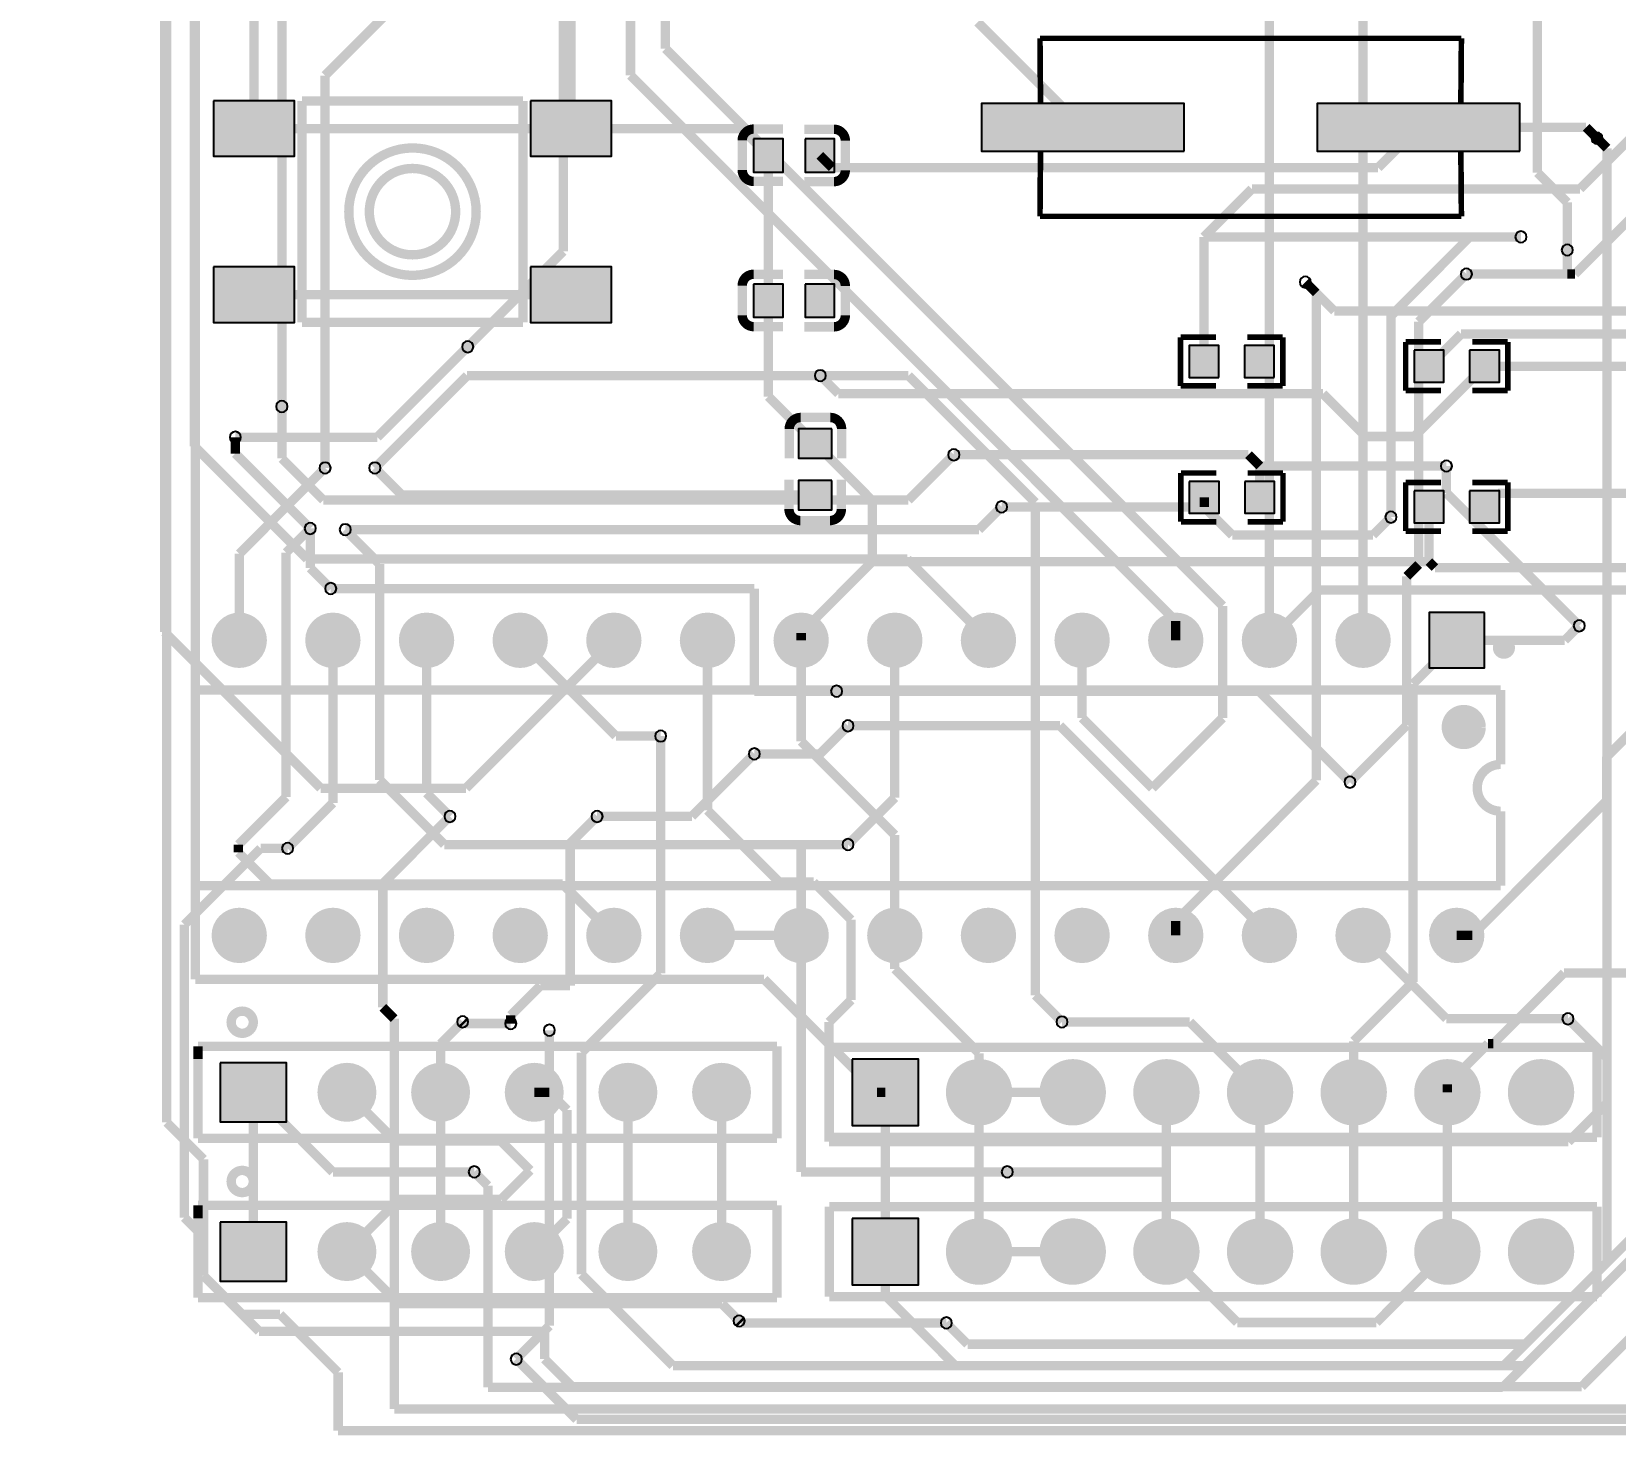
# Model space of a CAD drawing. Header units: millimetres. Extents: x -6.1 to 65.8, y -61.1 to -1.
# Drawn here: x -6.14 to 36.81, y -61.12 to -23.06 of the extents above; entities that cross this region are included whole.
import ezdxf

# ---------------------------------------------------------------- set-up
doc = ezdxf.new("R2010")
doc.units = ezdxf.units.MM
for name, color, linetype, true_color in [('Bottom Layer', 7, 'Continuous', 0x0000ff), ('Hole Layer', 7, 'Continuous', 0x222222), ('Top Layer', 7, 'Continuous', 0xff0000), ('Top Silkscreen Layer', 7, 'Continuous', 0xffcc00)]:
    doc.layers.add(name, color=color, linetype=linetype, true_color=true_color)

msp = doc.modelspace()

# ---------------------------------------------------------------- hatches: boundary and pattern name
at = {"layer": 'Bottom Layer'}
for points in [[(-1.259, -39.561, 1), (0.243, -39.561, 1)], [(1.281, -39.561, 1), (2.783, -39.561, 1)], [(3.821, -39.561, 1), (5.323, -39.561, 1)], [(6.361, -39.561, 1), (7.863, -39.561, 1)], [(8.901, -39.561, 1), (10.403, -39.561, 1)], [(11.441, -39.561, 1), (12.943, -39.561, 1)], [(13.981, -39.561, 1), (15.483, -39.561, 1)], [(16.521, -39.561, 1), (18.023, -39.561, 1)], [(19.061, -39.561, 1), (20.563, -39.561, 1)], [(21.601, -39.561, 1), (23.103, -39.561, 1)], [(24.141, -39.561, 1), (25.643, -39.561, 1)], [(26.681, -39.561, 1), (28.183, -39.561, 1)], [(29.221, -39.561, 1), (30.723, -39.561, 1)], [(33.263, -38.81), (31.761, -38.81), (31.761, -40.311), (33.263, -40.311)], [(-1.259, -47.562, 1), (0.243, -47.562, 1)], [(1.281, -47.562, 1), (2.783, -47.562, 1)], [(3.821, -47.562, 1), (5.323, -47.562, 1)], [(6.361, -47.562, 1), (7.863, -47.562, 1)], [(8.901, -47.562, 1), (10.403, -47.562, 1)], [(11.441, -47.562, 1), (12.943, -47.562, 1)], [(13.981, -47.562, 1), (15.483, -47.562, 1)], [(16.521, -47.562, 1), (18.023, -47.562, 1)], [(19.061, -47.562, 1), (20.563, -47.562, 1)], [(21.601, -47.562, 1), (23.103, -47.562, 1)], [(24.141, -47.562, 1), (25.643, -47.562, 1)], [(26.681, -47.562, 1), (28.183, -47.562, 1)], [(29.221, -47.562, 1), (30.723, -47.562, 1)], [(31.761, -47.562, 1), (33.263, -47.562, 1)], [(-1.027, -51.016), (-1.027, -52.616), (0.773, -52.616), (0.773, -51.016)], [(1.613, -51.816, 1), (3.213, -51.816, 1)], [(4.153, -51.816, 1), (5.753, -51.816, 1)], [(6.693, -51.816, 1), (8.293, -51.816, 1)], [(9.233, -51.816, 1), (10.833, -51.816, 1)], [(11.773, -51.816, 1), (13.373, -51.816, 1)], [(16.118, -50.916), (16.118, -52.717), (17.918, -52.717), (17.918, -50.916)], [(18.658, -51.816, 1), (20.458, -51.816, 1)], [(21.198, -51.816, 1), (22.998, -51.816, 1)], [(23.738, -51.816, 1), (25.538, -51.816, 1)], [(26.278, -51.816, 1), (28.078, -51.816, 1)], [(28.818, -51.816, 1), (30.618, -51.816, 1)], [(31.358, -51.816, 1), (33.158, -51.816, 1)], [(33.898, -51.816, 1), (35.699, -51.816, 1)], [(-1.027, -55.334), (-1.027, -56.934), (0.773, -56.934), (0.773, -55.334)], [(1.613, -56.134, 1), (3.213, -56.134, 1)], [(4.153, -56.134, 1), (5.753, -56.134, 1)], [(6.693, -56.134, 1), (8.293, -56.134, 1)], [(9.233, -56.134, 1), (10.833, -56.134, 1)], [(11.773, -56.134, 1), (13.373, -56.134, 1)], [(16.118, -55.234), (16.118, -57.035), (17.918, -57.035), (17.918, -55.234)], [(18.658, -56.134, 1), (20.458, -56.134, 1)], [(21.198, -56.134, 1), (22.998, -56.134, 1)], [(23.738, -56.134, 1), (25.538, -56.134, 1)], [(26.278, -56.134, 1), (28.078, -56.134, 1)], [(28.818, -56.134, 1), (30.618, -56.134, 1)], [(31.358, -56.134, 1), (33.158, -56.134, 1)], [(33.898, -56.134, 1), (35.699, -56.134, 1)]]:
    msp.add_hatch(color=256, dxfattribs=at).paths.add_polyline_path(points)
at = {"layer": 'Hole Layer'}
for points in [[(-0.958, -39.561, 1), (-0.058, -39.561, 1)], [(1.582, -39.561, 1), (2.482, -39.561, 1)], [(4.122, -39.561, 1), (5.022, -39.561, 1)], [(6.662, -39.561, 1), (7.562, -39.561, 1)], [(9.202, -39.561, 1), (10.102, -39.561, 1)], [(11.742, -39.561, 1), (12.642, -39.561, 1)], [(14.282, -39.561, 1), (15.182, -39.561, 1)], [(16.822, -39.561, 1), (17.722, -39.561, 1)], [(19.362, -39.561, 1), (20.262, -39.561, 1)], [(21.902, -39.561, 1), (22.802, -39.561, 1)], [(24.442, -39.561, 1), (25.342, -39.561, 1)], [(26.982, -39.561, 1), (27.882, -39.561, 1)], [(29.522, -39.561, 1), (30.422, -39.561, 1)], [(32.062, -39.561, 1), (32.962, -39.561, 1)], [(-0.958, -47.562, 1), (-0.058, -47.562, 1)], [(1.582, -47.562, 1), (2.482, -47.562, 1)], [(4.122, -47.562, 1), (5.022, -47.562, 1)], [(6.662, -47.562, 1), (7.562, -47.562, 1)], [(9.202, -47.562, 1), (10.102, -47.562, 1)], [(11.742, -47.562, 1), (12.642, -47.562, 1)], [(14.282, -47.562, 1), (15.182, -47.562, 1)], [(16.822, -47.562, 1), (17.722, -47.562, 1)], [(19.362, -47.562, 1), (20.262, -47.562, 1)], [(21.902, -47.562, 1), (22.802, -47.562, 1)], [(24.442, -47.562, 1), (25.342, -47.562, 1)], [(26.982, -47.562, 1), (27.882, -47.562, 1)], [(29.522, -47.562, 1), (30.422, -47.562, 1)], [(32.062, -47.562, 1), (32.962, -47.562, 1)], [(-0.637, -51.816, 1), (0.383, -51.816, 1)], [(1.903, -51.816, 1), (2.923, -51.816, 1)], [(4.443, -51.816, 1), (5.463, -51.816, 1)], [(6.983, -51.816, 1), (8.003, -51.816, 1)], [(9.523, -51.816, 1), (10.543, -51.816, 1)], [(12.063, -51.816, 1), (13.083, -51.816, 1)], [(16.419, -51.816, 1), (17.617, -51.816, 1)], [(18.959, -51.816, 1), (20.157, -51.816, 1)], [(21.499, -51.816, 1), (22.697, -51.816, 1)], [(24.039, -51.816, 1), (25.237, -51.816, 1)], [(26.579, -51.816, 1), (27.777, -51.816, 1)], [(29.119, -51.816, 1), (30.318, -51.816, 1)], [(31.659, -51.816, 1), (32.858, -51.816, 1)], [(34.199, -51.816, 1), (35.398, -51.816, 1)], [(-0.637, -56.134, 1), (0.383, -56.134, 1)], [(1.903, -56.134, 1), (2.923, -56.134, 1)], [(4.443, -56.134, 1), (5.463, -56.134, 1)], [(6.983, -56.134, 1), (8.003, -56.134, 1)], [(9.523, -56.134, 1), (10.543, -56.134, 1)], [(12.063, -56.134, 1), (13.083, -56.134, 1)], [(16.419, -56.134, 1), (17.617, -56.134, 1)], [(18.959, -56.134, 1), (20.157, -56.134, 1)], [(21.499, -56.134, 1), (22.697, -56.134, 1)], [(24.039, -56.134, 1), (25.237, -56.134, 1)], [(26.579, -56.134, 1), (27.777, -56.134, 1)], [(29.119, -56.134, 1), (30.318, -56.134, 1)], [(31.659, -56.134, 1), (32.858, -56.134, 1)], [(34.199, -56.134, 1), (35.398, -56.134, 1)]]:
    msp.add_hatch(color=256, dxfattribs=at).paths.add_polyline_path(points)
at = {"layer": 'Top Layer'}
for points in [[(-1.209, -24.939), (-1.209, -26.44), (0.991, -26.44), (0.991, -24.939)], [(7.391, -24.939), (7.391, -26.44), (9.591, -26.44), (9.591, -24.939)], [(25.121, -26.304), (25.121, -25.004), (19.621, -25.004), (19.621, -26.304)], [(34.227, -26.304), (34.227, -25.004), (28.727, -25.004), (28.727, -26.304)], [(13.44, -25.966), (13.44, -26.866), (14.24, -26.866), (14.24, -25.966)], [(14.84, -25.966), (14.84, -26.866), (15.64, -26.866), (15.64, -25.966)], [(-1.209, -29.44), (-1.209, -30.941), (0.991, -30.941), (0.991, -29.44)], [(7.391, -29.44), (7.391, -30.941), (9.591, -30.941), (9.591, -29.44)], [(13.44, -29.903), (13.44, -30.803), (14.24, -30.803), (14.24, -29.903)], [(14.84, -29.903), (14.84, -30.803), (15.64, -30.803), (15.64, -29.903)], [(26.057, -32.436), (26.057, -31.572), (25.251, -31.572), (25.251, -32.436)], [(27.564, -32.436), (27.564, -31.572), (26.758, -31.572), (26.758, -32.436)], [(31.355, -31.699), (31.355, -32.563), (32.162, -32.563), (32.162, -31.699)], [(32.862, -31.699), (32.862, -32.563), (33.669, -32.563), (33.669, -31.699)], [(15.563, -33.825), (14.663, -33.825), (14.663, -34.625), (15.563, -34.625)], [(15.563, -35.225), (14.663, -35.225), (14.663, -36.025), (15.563, -36.025)], [(25.259, -35.255), (25.259, -36.119), (26.066, -36.119), (26.066, -35.255)], [(26.766, -35.255), (26.766, -36.119), (27.573, -36.119), (27.573, -35.255)], [(31.355, -35.509), (31.355, -36.373), (32.162, -36.373), (32.162, -35.509)], [(32.862, -35.509), (32.862, -36.373), (33.669, -36.373), (33.669, -35.509)], [(-1.259, -39.561, 1), (0.243, -39.561, 1)], [(1.281, -39.561, 1), (2.783, -39.561, 1)], [(3.821, -39.561, 1), (5.323, -39.561, 1)], [(6.361, -39.561, 1), (7.863, -39.561, 1)], [(8.901, -39.561, 1), (10.403, -39.561, 1)], [(11.441, -39.561, 1), (12.943, -39.561, 1)], [(13.981, -39.561, 1), (15.483, -39.561, 1)], [(16.521, -39.561, 1), (18.023, -39.561, 1)], [(19.061, -39.561, 1), (20.563, -39.561, 1)], [(21.601, -39.561, 1), (23.103, -39.561, 1)], [(24.141, -39.561, 1), (25.643, -39.561, 1)], [(26.681, -39.561, 1), (28.183, -39.561, 1)], [(29.221, -39.561, 1), (30.723, -39.561, 1)], [(33.263, -38.81), (31.761, -38.81), (31.761, -40.311), (33.263, -40.311)], [(-1.259, -47.562, 1), (0.243, -47.562, 1)], [(1.281, -47.562, 1), (2.783, -47.562, 1)], [(3.821, -47.562, 1), (5.323, -47.562, 1)], [(6.361, -47.562, 1), (7.863, -47.562, 1)], [(8.901, -47.562, 1), (10.403, -47.562, 1)], [(11.441, -47.562, 1), (12.943, -47.562, 1)], [(13.981, -47.562, 1), (15.483, -47.562, 1)], [(16.521, -47.562, 1), (18.023, -47.562, 1)], [(19.061, -47.562, 1), (20.563, -47.562, 1)], [(21.601, -47.562, 1), (23.103, -47.562, 1)], [(24.141, -47.562, 1), (25.643, -47.562, 1)], [(26.681, -47.562, 1), (28.183, -47.562, 1)], [(29.221, -47.562, 1), (30.723, -47.562, 1)], [(31.761, -47.562, 1), (33.263, -47.562, 1)], [(-1.027, -51.016), (-1.027, -52.616), (0.773, -52.616), (0.773, -51.016)], [(1.613, -51.816, 1), (3.213, -51.816, 1)], [(4.153, -51.816, 1), (5.753, -51.816, 1)], [(6.693, -51.816, 1), (8.293, -51.816, 1)], [(9.233, -51.816, 1), (10.833, -51.816, 1)], [(11.773, -51.816, 1), (13.373, -51.816, 1)], [(16.118, -50.916), (16.118, -52.717), (17.918, -52.717), (17.918, -50.916)], [(18.658, -51.816, 1), (20.458, -51.816, 1)], [(21.198, -51.816, 1), (22.998, -51.816, 1)], [(23.738, -51.816, 1), (25.538, -51.816, 1)], [(26.278, -51.816, 1), (28.078, -51.816, 1)], [(28.818, -51.816, 1), (30.618, -51.816, 1)], [(31.358, -51.816, 1), (33.158, -51.816, 1)], [(33.898, -51.816, 1), (35.699, -51.816, 1)], [(-1.027, -55.334), (-1.027, -56.934), (0.773, -56.934), (0.773, -55.334)], [(1.613, -56.134, 1), (3.213, -56.134, 1)], [(4.153, -56.134, 1), (5.753, -56.134, 1)], [(6.693, -56.134, 1), (8.293, -56.134, 1)], [(9.233, -56.134, 1), (10.833, -56.134, 1)], [(11.773, -56.134, 1), (13.373, -56.134, 1)], [(16.118, -55.234), (16.118, -57.035), (17.918, -57.035), (17.918, -55.234)], [(18.658, -56.134, 1), (20.458, -56.134, 1)], [(21.198, -56.134, 1), (22.998, -56.134, 1)], [(23.738, -56.134, 1), (25.538, -56.134, 1)], [(26.278, -56.134, 1), (28.078, -56.134, 1)], [(28.818, -56.134, 1), (30.618, -56.134, 1)], [(31.358, -56.134, 1), (33.158, -56.134, 1)], [(33.898, -56.134, 1), (35.699, -56.134, 1)]]:
    msp.add_hatch(color=256, dxfattribs=at).paths.add_polyline_path(points)

# ---------------------------------------------------------------- linework, layer by layer
at = {"layer": 'Bottom Layer', "const_width": 0.254}
for points in [[(-2.53, -39.339), (-2.53, -2.926)], [(-1.722, -34.305), (-1.722, -3.739)], [(34.7, -4.289), (34.7, -26.882)], [(11.052, -23.518), (11.052, -11.587)], [(10.104, -24.247), (10.104, -13.356)], [(0.648, -33.223), (0.648, -15.233)], [(8.28, -29.014), (8.28, -18.586)], [(27.432, -39.561), (27.432, -19.172)], [(29.972, -39.561), (29.972, -21.153)], [(1.819, -24.251), (4.452, -21.619)], [(26.162, -38.628), (11.052, -23.518)], [(1.819, -34.889), (1.819, -24.251)], [(24.892, -39.034), (10.104, -24.247)], [(36.588, -26.22), (36.315, -25.948)], [(36.588, -52.109), (36.588, -26.22)], [(34.7, -26.882), (35.509, -27.691)], [(35.509, -27.691), (35.509, -28.98)], [(32.866, -28.625), (30.727, -30.764)], [(34.251, -28.625), (32.866, -28.625)], [(5.691, -31.603), (8.28, -29.014)], [(31.48, -30.926), (32.775, -29.631)], [(28.702, -30.144), (28.407, -29.849)], [(28.702, -43.361), (28.702, -30.144)], [(30.727, -30.764), (30.727, -36.221)], [(31.48, -37.507), (31.48, -30.926)], [(3.169, -34.889), (5.673, -32.386)], [(5.673, -32.386), (15.251, -32.386)], [(15.251, -32.386), (17.643, -32.386)], [(17.643, -32.386), (21.082, -35.825)], [(0.648, -33.223), (0.648, -34.632)], [(-0.613, -34.498), (-0.613, -34.056)], [(1.334, -37.36), (-1.722, -34.305)], [(1.418, -36.529), (-0.613, -34.498)], [(0.648, -34.632), (1.777, -35.761)], [(17.641, -35.761), (18.872, -34.53)], [(32.233, -34.836), (32.233, -35.567)], [(1.777, -35.761), (17.641, -35.761)], [(32.233, -35.567), (35.833, -39.167)], [(20.168, -35.945), (19.552, -36.561)], [(21.082, -35.825), (21.082, -49.184)], [(19.552, -36.561), (2.366, -36.561)], [(17.612, -37.36), (1.334, -37.36)], [(19.812, -39.561), (17.612, -37.36)], [(31.157, -37.829), (31.48, -37.507)], [(31.157, -41.864), (31.157, -37.829)], [(1.975, -38.159), (13.462, -38.159)], [(13.462, -38.159), (13.462, -40.942)], [(26.162, -41.667), (26.162, -38.628)], [(24.892, -39.561), (24.892, -39.034)], [(1.703, -43.572), (-2.53, -39.339)], [(9.652, -39.561), (5.641, -43.572)], [(12.192, -39.561), (12.192, -44.171)], [(17.272, -39.561), (17.272, -43.829)], [(22.352, -39.561), (22.352, -41.667)], [(13.462, -40.942), (15.693, -40.942)], [(22.352, -41.667), (24.257, -43.572)], [(24.257, -43.572), (26.162, -41.667)], [(10.922, -42.157), (10.922, -48.593)], [(16.002, -41.878), (15.238, -42.642)], [(29.616, -43.405), (31.157, -41.864)], [(15.238, -42.642), (13.462, -42.642)], [(24.892, -47.171), (28.702, -43.361)], [(5.641, -43.572), (1.703, -43.572)], [(17.272, -43.829), (16.002, -45.099)], [(5.207, -44.336), (3.387, -46.156)], [(9.199, -44.336), (8.467, -45.068)], [(12.192, -44.171), (14.139, -46.119)], [(0.073, -45.202), (-1.994, -47.269)], [(0.803, -45.202), (0.073, -45.202)], [(8.467, -45.068), (8.467, -48.926)], [(3.387, -46.156), (3.387, -49.513)], [(14.139, -46.119), (15.068, -46.119)], [(15.068, -46.119), (16.087, -47.138)], [(-1.994, -47.269), (-1.994, -55.211)], [(16.087, -47.138), (16.087, -49.315)], [(24.892, -47.562), (24.892, -47.171)], [(14.732, -47.562), (14.732, -53.975)], [(29.972, -47.562), (32.232, -49.822)], [(10.922, -48.593), (8.775, -50.741)], [(7.661, -48.926), (6.855, -49.732)], [(8.467, -48.926), (7.661, -48.926)], [(3.387, -49.513), (3.695, -49.821)], [(16.087, -49.315), (15.488, -49.913)], [(21.082, -49.184), (21.807, -49.909)], [(3.695, -49.821), (3.695, -60.402)], [(4.953, -50.501), (5.552, -49.902)], [(6.855, -49.732), (6.855, -49.951)], [(15.488, -49.913), (15.488, -53.157)], [(32.232, -49.822), (35.527, -49.822)], [(7.904, -58.147), (7.904, -50.133)], [(4.953, -51.816), (4.953, -50.501)], [(8.775, -50.741), (8.775, -56.751)], [(4.953, -56.134), (4.953, -51.816)], [(35.54, -53.157), (36.588, -52.109)], [(15.488, -53.157), (35.54, -53.157)], [(6.235, -54.345), (5.865, -53.975)], [(14.732, -53.975), (20.32, -53.975)], [(6.235, -59.816), (6.235, -54.345)], [(38.651, -54.923), (33.758, -59.816)], [(-1.994, -55.211), (-1.477, -55.728)], [(33.785, -59.23), (37.667, -55.348)], [(-1.477, -55.728), (-1.477, -56.789)], [(-1.477, -56.789), (-0.43, -57.836)], [(8.775, -56.751), (11.253, -59.23)], [(-0.43, -57.836), (0.599, -57.836)], [(0.599, -57.836), (2.175, -59.412)], [(13.101, -58.069), (13.048, -58.016)], [(18.669, -58.069), (13.101, -58.069)], [(7.004, -59.048), (7.904, -58.147)], [(11.253, -59.23), (33.785, -59.23)], [(2.175, -59.412), (2.175, -60.989)], [(33.758, -59.816), (6.235, -59.816)], [(3.695, -60.402), (56.052, -60.402)], [(2.175, -60.989), (57.099, -60.989)]]:
    msp.add_lwpolyline(points, dxfattribs=at)
at = {"layer": 'Bottom Layer'}
for points in [[(33.263, -38.81), (31.761, -38.81), (31.761, -40.311), (33.263, -40.311)], [(-1.027, -51.016), (-1.027, -52.616), (0.773, -52.616), (0.773, -51.016)], [(16.118, -50.916), (16.118, -52.717), (17.918, -52.717), (17.918, -50.916)], [(-1.027, -55.334), (-1.027, -56.934), (0.773, -56.934), (0.773, -55.334)], [(16.118, -55.234), (16.118, -57.035), (17.918, -57.035), (17.918, -55.234)]]:
    msp.add_lwpolyline(points, close=True, dxfattribs=at)
at = {"layer": 'Hole Layer'}
for points in [[(36.163, -25.948, 1), (36.468, -25.948, 1)], [(34.099, -28.625, 1), (34.404, -28.625, 1)], [(35.356, -28.98, 1), (35.661, -28.98, 1)], [(32.623, -29.631, 1), (32.928, -29.631, 1)], [(28.254, -29.849, 1), (28.559, -29.849, 1)], [(5.538, -31.603, 1), (5.843, -31.603, 1)], [(0.495, -33.223, 1), (0.8, -33.223, 1)], [(-0.766, -34.056, 1), (-0.461, -34.056, 1)], [(1.667, -34.889, 1), (1.972, -34.889, 1)], [(18.72, -34.53, 1), (19.025, -34.53, 1)], [(32.08, -34.836, 1), (32.385, -34.836, 1)], [(20.015, -35.945, 1), (20.32, -35.945, 1)], [(30.575, -36.221, 1), (30.88, -36.221, 1)], [(1.265, -36.529, 1), (1.57, -36.529, 1)], [(2.213, -36.561, 1), (2.518, -36.561, 1)], [(1.822, -38.159, 1), (2.127, -38.159, 1)], [(35.681, -39.167, 1), (35.986, -39.167, 1)], [(29.464, -43.405, 1), (29.769, -43.405, 1)], [(5.055, -44.336, 1), (5.36, -44.336, 1)], [(0.65, -45.202, 1), (0.955, -45.202, 1)], [(5.399, -49.902, 1), (5.704, -49.902, 1)], [(6.703, -49.951, 1), (7.008, -49.951, 1)], [(21.654, -49.909, 1), (21.959, -49.909, 1)], [(35.374, -49.822, 1), (35.679, -49.822, 1)], [(7.751, -50.133, 1), (8.056, -50.133, 1)], [(5.712, -53.975, 1), (6.017, -53.975, 1)], [(20.168, -53.975, 1), (20.473, -53.975, 1)], [(18.517, -58.069, 1), (18.822, -58.069, 1)], [(6.851, -59.048, 1), (7.156, -59.048, 1)]]:
    msp.add_lwpolyline(points, format="xyb", close=True, dxfattribs=at)
for points in [[(15.099, -32.386, 1), (15.404, -32.386), (15.404, -32.386, 1), (15.099, -32.386)], [(3.017, -34.889, 1), (3.322, -34.889), (3.322, -34.889, 1), (3.017, -34.889)], [(15.54, -40.942, 1), (15.845, -40.942), (15.845, -40.942, 1), (15.54, -40.942)], [(10.77, -42.157, 1), (11.075, -42.157), (11.075, -42.157, 1), (10.77, -42.157)], [(15.85, -41.878, 1), (16.155, -41.878), (16.155, -41.878, 1), (15.85, -41.878)], [(13.31, -42.642, 1), (13.615, -42.642), (13.615, -42.642, 1), (13.31, -42.642)], [(9.046, -44.336, 1), (9.351, -44.336), (9.351, -44.336, 1), (9.046, -44.336)], [(15.85, -45.099, 1), (16.155, -45.099), (16.155, -45.099, 1), (15.85, -45.099)], [(12.896, -58.016, 1), (13.201, -58.016), (13.201, -58.016, 1), (12.896, -58.016)]]:
    msp.add_lwpolyline(points, format="xyb", dxfattribs=at)
at = {"layer": 'Top Layer', "const_width": 0.254}
for points in [[(-1.696, -17.577), (-1.696, -48.752)], [(-2.472, -52.634), (-2.472, -17.794)], [(-0.109, -18.53), (-0.109, -25.69)], [(42.542, -20.636), (35.855, -27.323)], [(8.491, -25.69), (8.491, -22.696)], [(19.521, -22.804), (22.371, -25.654)], [(-0.109, -25.69), (8.491, -25.69)], [(8.491, -25.69), (13.114, -25.69)], [(13.114, -25.69), (13.84, -26.416)], [(30.381, -26.75), (31.477, -25.654)], [(36.022, -25.654), (31.477, -25.654)], [(36.315, -25.948), (36.022, -25.654)], [(13.84, -26.416), (13.84, -30.353)], [(15.24, -26.416), (15.574, -26.75)], [(15.574, -26.75), (30.381, -26.75)], [(26.956, -27.323), (25.654, -28.625)], [(35.855, -27.323), (26.956, -27.323)], [(35.72, -29.631), (37.455, -27.896)], [(25.654, -28.625), (25.654, -32.004)], [(25.654, -28.625), (34.251, -28.625)], [(35.509, -28.98), (35.509, -29.631)], [(35.509, -29.631), (32.775, -29.631)], [(35.509, -29.631), (35.72, -29.631)], [(-0.109, -30.191), (0.648, -30.191)], [(0.648, -30.191), (8.491, -30.191)], [(0.648, -30.191), (0.648, -33.223)], [(28.407, -29.849), (29.195, -30.637)], [(13.84, -30.353), (13.84, -32.952)], [(29.195, -30.637), (41.829, -30.637)], [(31.759, -32.131), (32.631, -31.259)], [(32.631, -31.259), (43.1, -31.259)], [(3.238, -34.056), (5.691, -31.603)], [(31.36, -34.036), (33.265, -32.131)], [(42.645, -32.131), (33.265, -32.131)], [(15.251, -32.386), (15.742, -32.876)], [(13.84, -32.952), (15.113, -34.225)], [(15.742, -32.876), (28.884, -32.876)], [(28.884, -32.876), (30.044, -34.036)], [(-0.613, -34.056), (3.238, -34.056)], [(30.044, -34.036), (31.36, -34.036)], [(16.662, -35.774), (15.113, -34.225)], [(-0.508, -37.217), (1.819, -34.889)], [(3.905, -35.625), (3.169, -34.889)], [(18.872, -34.53), (26.863, -34.53)], [(26.863, -34.53), (27.169, -34.836)], [(27.169, -34.836), (32.233, -34.836)], [(27.169, -34.836), (27.169, -35.687)], [(15.113, -35.625), (3.905, -35.625)], [(16.662, -37.428), (16.662, -35.774)], [(25.663, -35.945), (25.663, -35.687)], [(33.63, -35.577), (33.265, -35.941)], [(44.308, -35.577), (33.63, -35.577)], [(25.663, -35.945), (20.168, -35.945)], [(26.428, -36.71), (25.663, -35.945)], [(31.759, -37.428), (31.759, -35.941)], [(0.762, -37.185), (1.418, -36.529)], [(1.418, -36.529), (1.418, -37.602)], [(2.366, -36.561), (3.302, -37.497)], [(30.727, -36.221), (30.238, -36.71)], [(30.238, -36.71), (26.428, -36.71)], [(-0.508, -39.561), (-0.508, -37.217)], [(0.762, -43.81), (0.762, -37.185)], [(14.732, -39.359), (16.662, -37.428)], [(16.662, -37.428), (31.759, -37.428)], [(31.922, -37.592), (31.759, -37.428)], [(1.418, -37.602), (1.975, -38.159)], [(3.302, -37.497), (3.302, -43.345)], [(41.408, -37.592), (31.922, -37.592)], [(28.799, -38.194), (27.432, -39.561)], [(41.096, -38.194), (28.799, -38.194)], [(35.833, -39.167), (35.44, -39.561)], [(2.032, -39.561), (2.032, -43.973)], [(4.572, -39.561), (4.572, -43.701)], [(7.112, -39.561), (9.709, -42.157)], [(14.732, -39.561), (14.732, -39.359)], [(14.732, -39.561), (14.732, -42.302)], [(32.512, -39.561), (31.327, -40.746)], [(35.44, -39.561), (32.512, -39.561)], [(36.578, -42.72), (39.027, -40.271)], [(31.327, -40.746), (31.327, -48.821)], [(15.693, -40.942), (27.153, -40.942)], [(27.153, -40.942), (29.616, -43.405)], [(9.709, -42.157), (10.922, -42.157)], [(21.749, -41.878), (16.002, -41.878)], [(27.432, -47.562), (21.749, -41.878)], [(13.462, -42.642), (11.768, -44.336)], [(14.732, -42.302), (17.272, -44.842)], [(36.578, -43.916), (36.578, -42.72)], [(3.302, -43.345), (5.056, -45.099)], [(-0.53, -45.102), (0.762, -43.81)], [(4.572, -43.701), (5.207, -44.336)], [(32.933, -47.562), (36.578, -43.916)], [(2.032, -43.973), (0.803, -45.202)], [(11.768, -44.336), (9.199, -44.336)], [(-0.53, -45.313), (-0.53, -45.102)], [(5.056, -45.099), (14.732, -45.099)], [(14.732, -45.099), (14.732, -47.562)], [(14.732, -45.099), (16.002, -45.099)], [(17.272, -44.842), (17.272, -47.562)], [(0.327, -46.17), (-0.53, -45.313)], [(8.26, -46.17), (0.327, -46.17)], [(9.652, -47.562), (8.26, -46.17)], [(14.732, -47.562), (12.192, -47.562)], [(17.272, -47.562), (17.272, -48.471)], [(32.512, -47.562), (32.933, -47.562)], [(17.272, -48.471), (19.558, -50.757)], [(33.505, -50.498), (35.425, -48.578)], [(35.425, -48.578), (42.67, -48.578)], [(-1.696, -48.752), (13.727, -48.752)], [(13.727, -48.752), (16.791, -51.816)], [(31.327, -48.821), (29.718, -50.43)], [(5.552, -49.902), (5.6, -49.951)], [(21.807, -49.909), (25.271, -49.909)], [(25.271, -49.909), (27.178, -51.816)], [(35.527, -49.822), (36.588, -50.883)], [(5.6, -49.951), (6.855, -49.951)], [(7.904, -50.133), (7.904, -51.816)], [(19.558, -50.757), (19.558, -51.816)], [(29.718, -50.43), (29.718, -51.816)], [(32.258, -51.602), (33.362, -50.498)], [(33.362, -50.498), (33.505, -50.498)], [(36.588, -50.883), (36.588, -56.428)], [(32.258, -51.816), (32.258, -51.602)], [(2.032, -53.975), (-0.127, -51.816)], [(-0.127, -56.134), (-0.127, -51.816)], [(2.413, -51.816), (3.737, -53.14)], [(7.904, -51.816), (7.493, -51.816)], [(7.904, -51.816), (8.383, -52.296)], [(10.033, -51.816), (10.033, -56.134)], [(12.573, -51.816), (12.573, -56.134)], [(16.791, -51.816), (17.018, -51.816)], [(17.018, -51.816), (17.018, -56.134)], [(19.558, -51.816), (22.098, -51.816)], [(19.558, -51.816), (19.558, -56.134)], [(24.638, -51.816), (24.638, -53.975)], [(27.178, -51.816), (27.178, -56.134)], [(29.718, -51.816), (29.718, -56.134)], [(32.258, -51.816), (32.258, -56.134)], [(8.383, -52.296), (8.383, -55.244)], [(-1.477, -53.629), (-2.472, -52.634)], [(3.737, -53.14), (6.593, -53.14)], [(6.593, -53.14), (7.384, -53.931)], [(-1.477, -56.789), (-1.477, -53.629)], [(5.865, -53.975), (2.032, -53.975)], [(7.384, -53.931), (6.593, -54.721)], [(24.638, -53.975), (20.32, -53.975)], [(24.638, -53.975), (24.638, -56.134)], [(41.34, -54.356), (35.899, -59.797)], [(3.826, -54.721), (2.413, -56.134)], [(6.593, -54.721), (3.826, -54.721)], [(8.383, -55.244), (7.493, -56.134)], [(3.829, -57.55), (2.413, -56.134)], [(17.018, -57.333), (17.018, -56.134)], [(19.558, -56.134), (22.098, -56.134)], [(24.638, -56.134), (26.561, -58.057)], [(30.335, -58.057), (32.258, -56.134)], [(37.604, -55.97), (34.344, -59.23)], [(0.032, -58.298), (-1.477, -56.789)], [(36.588, -56.428), (34.372, -58.644)], [(12.582, -57.55), (3.829, -57.55)], [(13.048, -58.016), (12.582, -57.55)], [(18.915, -59.23), (17.018, -57.333)], [(19.244, -58.644), (18.669, -58.069)], [(26.561, -58.057), (30.335, -58.057)], [(7.773, -58.298), (0.032, -58.298)], [(7.773, -59.048), (7.773, -58.298)], [(34.372, -58.644), (19.244, -58.644)], [(8.642, -60.686), (7.004, -59.048)], [(8.522, -59.797), (7.773, -59.048)], [(34.344, -59.23), (18.915, -59.23)], [(35.899, -59.797), (8.522, -59.797)], [(41.202, -60.686), (8.642, -60.686)]]:
    msp.add_lwpolyline(points, dxfattribs=at)
at = {"layer": 'Top Layer'}
for points in [[(-1.209, -24.939), (-1.209, -26.44), (0.991, -26.44), (0.991, -24.939)], [(7.391, -24.939), (7.391, -26.44), (9.591, -26.44), (9.591, -24.939)], [(25.121, -26.304), (25.121, -25.004), (19.621, -25.004), (19.621, -26.304)], [(34.227, -26.304), (34.227, -25.004), (28.727, -25.004), (28.727, -26.304)], [(13.44, -25.966), (13.44, -26.866), (14.24, -26.866), (14.24, -25.966)], [(14.84, -25.966), (14.84, -26.866), (15.64, -26.866), (15.64, -25.966)], [(-1.209, -29.44), (-1.209, -30.941), (0.991, -30.941), (0.991, -29.44)], [(7.391, -29.44), (7.391, -30.941), (9.591, -30.941), (9.591, -29.44)], [(13.44, -29.903), (13.44, -30.803), (14.24, -30.803), (14.24, -29.903)], [(14.84, -29.903), (14.84, -30.803), (15.64, -30.803), (15.64, -29.903)], [(26.057, -32.436), (26.057, -31.572), (25.251, -31.572), (25.251, -32.436)], [(27.564, -32.436), (27.564, -31.572), (26.758, -31.572), (26.758, -32.436)], [(31.355, -31.699), (31.355, -32.563), (32.162, -32.563), (32.162, -31.699)], [(32.862, -31.699), (32.862, -32.563), (33.669, -32.563), (33.669, -31.699)], [(15.563, -33.825), (14.663, -33.825), (14.663, -34.625), (15.563, -34.625)], [(15.563, -35.225), (14.663, -35.225), (14.663, -36.025), (15.563, -36.025)], [(25.259, -35.255), (25.259, -36.119), (26.066, -36.119), (26.066, -35.255)], [(26.766, -35.255), (26.766, -36.119), (27.573, -36.119), (27.573, -35.255)], [(31.355, -35.509), (31.355, -36.373), (32.162, -36.373), (32.162, -35.509)], [(32.862, -35.509), (32.862, -36.373), (33.669, -36.373), (33.669, -35.509)], [(33.263, -38.81), (31.761, -38.81), (31.761, -40.311), (33.263, -40.311)], [(-1.027, -51.016), (-1.027, -52.616), (0.773, -52.616), (0.773, -51.016)], [(16.118, -50.916), (16.118, -52.717), (17.918, -52.717), (17.918, -50.916)], [(-1.027, -55.334), (-1.027, -56.934), (0.773, -56.934), (0.773, -55.334)], [(16.118, -55.234), (16.118, -57.035), (17.918, -57.035), (17.918, -55.234)]]:
    msp.add_lwpolyline(points, close=True, dxfattribs=at)
at = {"layer": 'Top Silkscreen Layer'}
for points, const_width in [([(32.639, -23.241), (21.209, -23.241)], 0.152), ([(21.209, -23.241), (21.224, -24.992)], 0.152), ([(32.639, -23.241), (21.209, -23.241)], 0.152), ([(21.209, -23.241), (21.224, -24.992)], 0.152), ([(32.639, -23.241), (21.209, -23.241)], 0.152), ([(21.209, -23.241), (21.224, -24.992)], 0.152), ([(32.639, -23.241), (21.209, -23.241)], 0.152), ([(21.209, -23.241), (21.224, -24.992)], 0.152), ([(32.624, -24.992), (32.639, -23.241)], 0.152), ([(32.624, -24.992), (32.639, -23.241)], 0.152), ([(32.624, -24.992), (32.639, -23.241)], 0.152), ([(32.624, -24.992), (32.639, -23.241)], 0.152), ([(1.191, -24.94), (7.191, -24.94)], 0.254), ([(1.191, -24.94), (1.191, -30.94)], 0.254), ([(1.191, -24.94), (7.191, -24.94)], 0.254), ([(1.191, -24.94), (1.191, -30.94)], 0.254), ([(7.191, -24.94), (7.191, -30.94)], 0.254), ([(7.191, -24.94), (7.191, -30.94)], 0.254), ([(14.244, -25.701), (13.444, -25.701)], 0.254), ([(14.244, -25.701), (13.444, -25.701)], 0.254), ([(14.82, -25.706), (15.62, -25.706)], 0.254), ([(14.82, -25.706), (15.62, -25.706)], 0.254), ([(13.135, -26.01), (13.135, -26.81)], 0.254), ([(13.135, -26.01), (13.135, -26.81)], 0.254), ([(15.93, -26.016), (15.93, -26.816)], 0.254), ([(15.93, -26.016), (15.93, -26.816)], 0.254), ([(21.224, -26.316), (21.209, -28.067)], 0.152), ([(21.224, -26.316), (21.209, -28.067)], 0.152), ([(21.224, -26.316), (21.209, -28.067)], 0.152), ([(21.224, -26.316), (21.209, -28.067)], 0.152), ([(32.639, -28.067), (32.624, -26.316)], 0.152), ([(32.639, -28.067), (32.624, -26.316)], 0.152), ([(32.639, -28.067), (32.624, -26.316)], 0.152), ([(32.639, -28.067), (32.624, -26.316)], 0.152), ([(14.244, -27.12), (13.444, -27.12)], 0.254), ([(14.244, -27.12), (13.444, -27.12)], 0.254), ([(14.82, -27.126), (15.62, -27.126)], 0.254), ([(14.82, -27.126), (15.62, -27.126)], 0.254), ([(21.209, -28.067), (32.639, -28.067)], 0.152), ([(21.209, -28.067), (32.639, -28.067)], 0.152), ([(21.209, -28.067), (32.639, -28.067)], 0.152), ([(21.209, -28.067), (32.639, -28.067)], 0.152), ([(14.244, -29.638), (13.444, -29.638)], 0.254), ([(14.244, -29.638), (13.444, -29.638)], 0.254), ([(14.82, -29.643), (15.62, -29.643)], 0.254), ([(14.82, -29.643), (15.62, -29.643)], 0.254), ([(13.135, -29.947), (13.135, -30.747)], 0.254), ([(13.135, -29.947), (13.135, -30.747)], 0.254), ([(15.93, -29.953), (15.93, -30.753)], 0.254), ([(15.93, -29.953), (15.93, -30.753)], 0.254), ([(1.191, -30.94), (7.191, -30.94)], 0.254), ([(1.191, -30.94), (7.191, -30.94)], 0.254), ([(14.244, -31.057), (13.444, -31.057)], 0.254), ([(14.244, -31.057), (13.444, -31.057)], 0.254), ([(14.82, -31.063), (15.62, -31.063)], 0.254), ([(14.82, -31.063), (15.62, -31.063)], 0.254), ([(25.981, -31.343), (25.022, -31.343)], 0.152), ([(25.022, -31.343), (25.022, -32.665)], 0.152), ([(25.981, -31.343), (25.022, -31.343)], 0.152), ([(25.022, -31.343), (25.022, -32.665)], 0.152), ([(26.834, -31.343), (27.793, -31.343)], 0.152), ([(26.834, -31.343), (27.793, -31.343)], 0.152), ([(27.793, -31.343), (27.793, -32.665)], 0.152), ([(27.793, -31.343), (27.793, -32.665)], 0.152), ([(31.127, -32.792), (31.127, -31.47)], 0.152), ([(31.127, -31.47), (32.086, -31.47)], 0.152), ([(31.127, -32.792), (31.127, -31.47)], 0.152), ([(31.127, -31.47), (32.086, -31.47)], 0.152), ([(33.897, -31.47), (32.938, -31.47)], 0.152), ([(33.897, -31.47), (32.938, -31.47)], 0.152), ([(33.897, -32.792), (33.897, -31.47)], 0.152), ([(33.897, -32.792), (33.897, -31.47)], 0.152), ([(25.022, -32.665), (25.981, -32.665)], 0.152), ([(25.022, -32.665), (25.981, -32.665)], 0.152), ([(27.793, -32.665), (26.834, -32.665)], 0.152), ([(27.793, -32.665), (26.834, -32.665)], 0.152), ([(32.086, -32.792), (31.127, -32.792)], 0.152), ([(32.086, -32.792), (31.127, -32.792)], 0.152), ([(32.938, -32.792), (33.897, -32.792)], 0.152), ([(32.938, -32.792), (33.897, -32.792)], 0.152), ([(15.519, -33.52), (14.719, -33.52)], 0.254), ([(15.519, -33.52), (14.719, -33.52)], 0.254), ([(14.409, -34.629), (14.409, -33.829)], 0.254), ([(14.409, -34.629), (14.409, -33.829)], 0.254), ([(15.828, -34.629), (15.828, -33.829)], 0.254), ([(15.828, -34.629), (15.828, -33.829)], 0.254), ([(14.403, -35.205), (14.403, -36.005)], 0.254), ([(14.403, -35.205), (14.403, -36.005)], 0.254), ([(15.823, -35.205), (15.823, -36.005)], 0.254), ([(15.823, -35.205), (15.823, -36.005)], 0.254), ([(25.031, -36.348), (25.031, -35.026)], 0.152), ([(25.031, -35.026), (25.99, -35.026)], 0.152), ([(25.031, -36.348), (25.031, -35.026)], 0.152), ([(25.031, -35.026), (25.99, -35.026)], 0.152), ([(27.801, -35.026), (26.842, -35.026)], 0.152), ([(27.801, -35.026), (26.842, -35.026)], 0.152), ([(27.801, -36.348), (27.801, -35.026)], 0.152), ([(27.801, -36.348), (27.801, -35.026)], 0.152), ([(31.127, -36.602), (31.127, -35.28)], 0.152), ([(31.127, -35.28), (32.086, -35.28)], 0.152), ([(31.127, -36.602), (31.127, -35.28)], 0.152), ([(31.127, -35.28), (32.086, -35.28)], 0.152), ([(33.897, -35.28), (32.938, -35.28)], 0.152), ([(33.897, -35.28), (32.938, -35.28)], 0.152), ([(33.897, -36.602), (33.897, -35.28)], 0.152), ([(33.897, -36.602), (33.897, -35.28)], 0.152), ([(15.513, -36.315), (14.713, -36.315)], 0.254), ([(15.513, -36.315), (14.713, -36.315)], 0.254), ([(25.99, -36.348), (25.031, -36.348)], 0.152), ([(25.99, -36.348), (25.031, -36.348)], 0.152), ([(26.842, -36.348), (27.801, -36.348)], 0.152), ([(26.842, -36.348), (27.801, -36.348)], 0.152), ([(32.086, -36.602), (31.127, -36.602)], 0.152), ([(32.086, -36.602), (31.127, -36.602)], 0.152), ([(32.938, -36.602), (33.897, -36.602)], 0.152), ([(32.938, -36.602), (33.897, -36.602)], 0.152), ([(-1.699, -46.21), (-1.699, -40.912)], 0.254), ([(-1.699, -40.912), (33.701, -40.912)], 0.254), ([(-1.699, -46.21), (-1.699, -40.912)], 0.254), ([(-1.699, -40.912), (33.701, -40.912)], 0.254), ([(33.701, -40.912), (33.701, -42.926)], 0.254), ([(33.701, -40.912), (33.701, -42.926)], 0.254), ([(33.701, -44.196), (33.701, -46.21)], 0.254), ([(33.701, -44.196), (33.701, -46.21)], 0.254), ([(33.701, -46.21), (-1.699, -46.21)], 0.254), ([(33.701, -46.21), (-1.699, -46.21)], 0.254), ([(-1.627, -50.916), (-1.627, -50.566)], 0.254), ([(-1.627, -50.566), (14.073, -50.566)], 0.254), ([(-1.627, -50.916), (-1.627, -50.566)], 0.254), ([(-1.627, -50.566), (14.073, -50.566)], 0.254), ([(14.073, -50.566), (14.073, -53.066)], 0.254), ([(14.073, -50.566), (14.073, -53.066)], 0.254), ([(15.499, -50.597), (36.317, -50.597)], 0.254), ([(15.499, -53.035), (15.499, -50.597)], 0.254), ([(15.499, -50.597), (36.317, -50.597)], 0.254), ([(15.499, -53.035), (15.499, -50.597)], 0.254), ([(36.317, -50.597), (36.317, -53.035)], 0.254), ([(36.317, -50.597), (36.317, -53.035)], 0.254), ([(-1.627, -53.066), (-1.627, -50.866)], 0.254), ([(-1.627, -53.066), (-1.627, -50.866)], 0.254), ([(14.073, -53.066), (-1.627, -53.066)], 0.254), ([(14.073, -53.066), (-1.627, -53.066)], 0.254), ([(36.317, -53.035), (15.499, -53.035)], 0.254), ([(36.317, -53.035), (15.499, -53.035)], 0.254), ([(-1.627, -55.234), (-1.627, -54.884)], 0.254), ([(-1.627, -54.884), (14.073, -54.884)], 0.254), ([(-1.627, -55.234), (-1.627, -54.884)], 0.254), ([(-1.627, -54.884), (14.073, -54.884)], 0.254), ([(14.073, -54.884), (14.073, -57.384)], 0.254), ([(14.073, -54.884), (14.073, -57.384)], 0.254), ([(15.499, -54.915), (36.317, -54.915)], 0.254), ([(15.499, -57.353), (15.499, -54.915)], 0.254), ([(15.499, -54.915), (36.317, -54.915)], 0.254), ([(15.499, -57.353), (15.499, -54.915)], 0.254), ([(36.317, -54.915), (36.317, -57.353)], 0.254), ([(36.317, -54.915), (36.317, -57.353)], 0.254), ([(-1.627, -57.384), (-1.627, -55.184)], 0.254), ([(-1.627, -57.384), (-1.627, -55.184)], 0.254), ([(14.073, -57.384), (-1.627, -57.384)], 0.254), ([(14.073, -57.384), (-1.627, -57.384)], 0.254), ([(36.317, -57.353), (15.499, -57.353)], 0.254), ([(36.317, -57.353), (15.499, -57.353)], 0.254)]:
    msp.add_lwpolyline(points, dxfattribs=dict(at, const_width=const_width))
for points, const_width in [([(13.134, -26.01, -0.414214), (13.444, -25.701)], 0.254), ([(13.134, -26.01, -0.414214), (13.444, -25.701)], 0.254), ([(15.62, -25.706, -0.414239), (15.93, -26.016)], 0.254), ([(15.62, -25.706, -0.414239), (15.93, -26.016)], 0.254), ([(3.02, -27.94, 1), (5.362, -27.94), (5.362, -27.94, 1), (3.02, -27.94)], 0.254), ([(3.02, -27.94, 1), (5.362, -27.94), (5.362, -27.94, 1), (3.02, -27.94)], 0.254), ([(13.444, -27.12, -0.414239), (13.134, -26.81)], 0.254), ([(13.444, -27.12, -0.414239), (13.134, -26.81)], 0.254), ([(15.93, -26.816, -0.414214), (15.62, -27.126)], 0.254), ([(15.93, -26.816, -0.414214), (15.62, -27.126)], 0.254), ([(13.134, -29.947, -0.414214), (13.444, -29.638)], 0.254), ([(13.134, -29.947, -0.414214), (13.444, -29.638)], 0.254), ([(15.62, -29.643, -0.414239), (15.93, -29.953)], 0.254), ([(15.62, -29.643, -0.414239), (15.93, -29.953)], 0.254), ([(13.444, -31.057, -0.414239), (13.134, -30.747)], 0.254), ([(13.444, -31.057, -0.414239), (13.134, -30.747)], 0.254), ([(15.93, -30.753, -0.414214), (15.62, -31.063)], 0.254), ([(15.93, -30.753, -0.414214), (15.62, -31.063)], 0.254), ([(14.409, -33.829, -0.414239), (14.719, -33.52)], 0.254), ([(14.409, -33.829, -0.414239), (14.719, -33.52)], 0.254), ([(15.519, -33.52, -0.414214), (15.828, -33.829)], 0.254), ([(15.519, -33.52, -0.414214), (15.828, -33.829)], 0.254), ([(14.713, -36.315, -0.414214), (14.403, -36.005)], 0.254), ([(14.713, -36.315, -0.414214), (14.403, -36.005)], 0.254), ([(15.823, -36.005, -0.414239), (15.513, -36.315)], 0.254), ([(15.823, -36.005, -0.414239), (15.513, -36.315)], 0.254), ([(33.942, -39.761, 0.995777), (33.642, -39.763, 0.995777), (33.942, -39.764)], 0.3), ([(33.942, -39.761, 0.995777), (33.642, -39.763, 0.995777), (33.942, -39.764)], 0.3), ([(33.002, -41.91, 0.995777), (32.402, -41.913, 0.995777), (33.002, -41.915)], 0.599), ([(33.002, -41.91, 0.995777), (32.402, -41.913, 0.995777), (33.002, -41.915)], 0.599), ([(33.703, -42.926, 1), (33.703, -44.196)], 0.254), ([(33.703, -42.926, 1), (33.703, -44.196)], 0.254)]:
    msp.add_lwpolyline(points, format="xyb", dxfattribs=dict(at, const_width=const_width))
at = {"layer": 'Top Silkscreen Layer', "const_width": 0.254}
for points in [[(2.464, -27.94, 1), (5.918, -27.94, 1)], [(2.464, -27.94, 1), (5.918, -27.94, 1)], [(-0.727, -49.916, 1), (-0.127, -49.916, 1)], [(-0.727, -49.916, 1), (-0.127, -49.916, 1)], [(-0.727, -54.234, 1), (-0.127, -54.234, 1)], [(-0.727, -54.234, 1), (-0.127, -54.234, 1)]]:
    msp.add_lwpolyline(points, format="xyb", close=True, dxfattribs=at)

doc.saveas('drawing.dxf')
